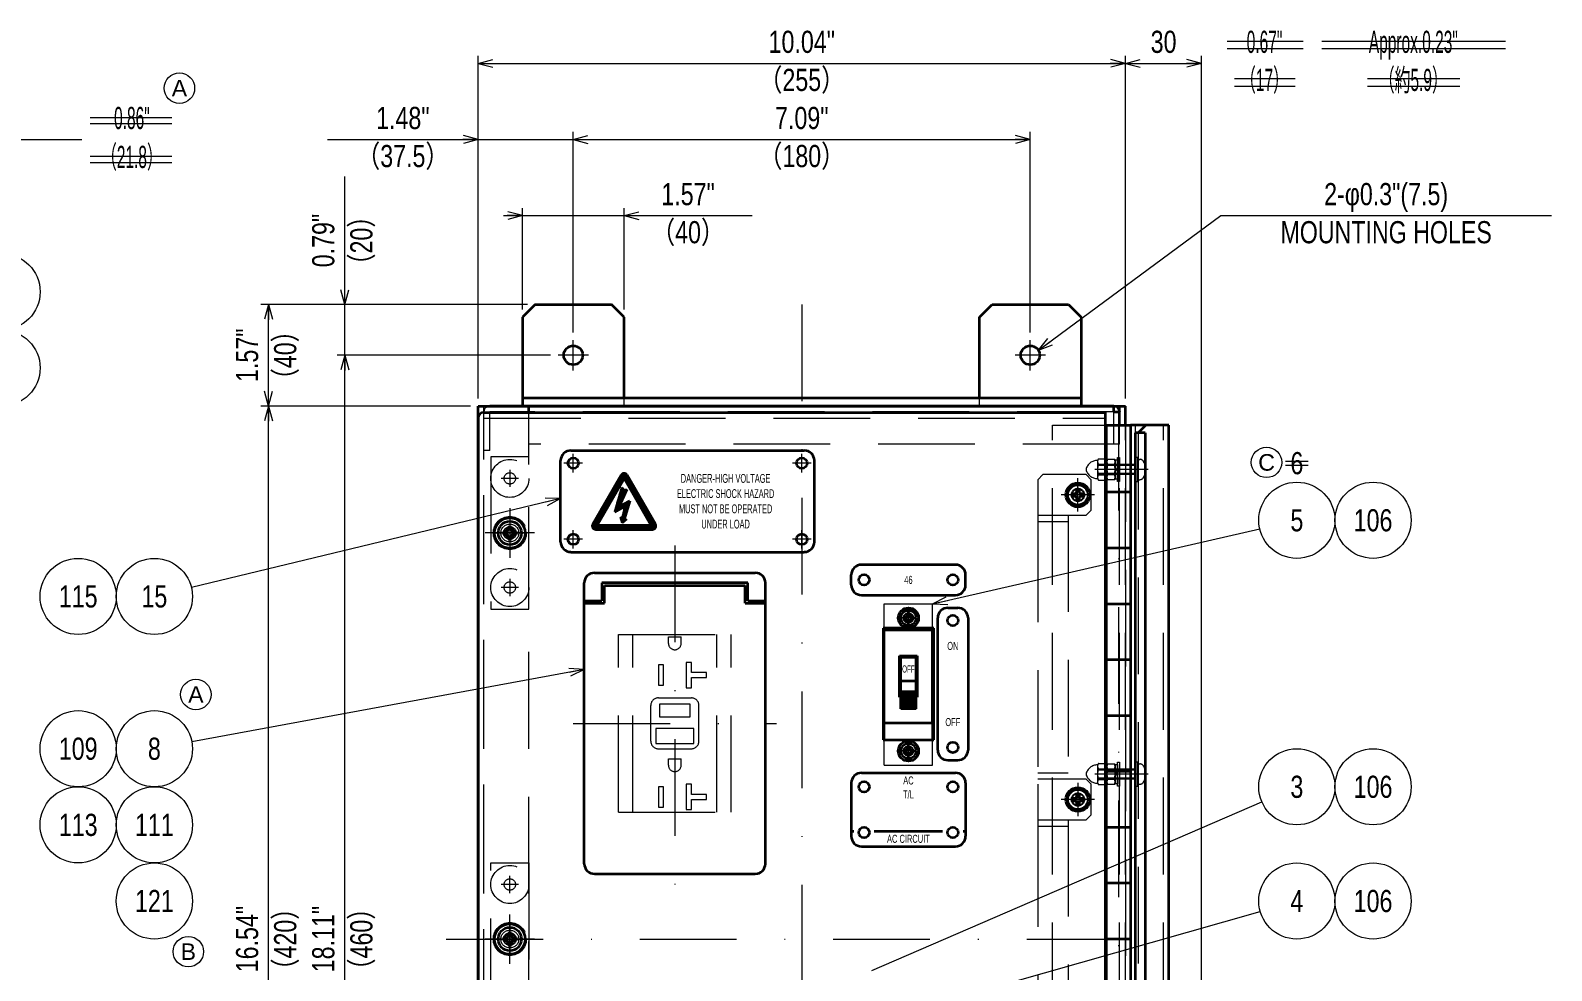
# Model space of a CAD drawing. Header units: millimetres. Extents: x 10 to 832, y 7 to 590.
# Drawn here: x 343.7 to 543.4, y 310.9 to 434.3 of the extents above; entities that cross this region are included whole.
import ezdxf
from ezdxf.enums import TextEntityAlignment as Align

# ---------------------------------------------------------------- set-up
doc = ezdxf.new("R2010")
doc.units = ezdxf.units.MM
doc.linetypes.add('DASHDOT', pattern=[25.3, 12.7, -6.3, 0, -6.3])
doc.linetypes.add('DASHED', pattern=[19, 12.7, -6.3])
for name, color, linetype in [('GR1_01', 7, 'Continuous'), ('GR1_02', 7, 'Continuous'), ('GR1_03', 7, 'Continuous'), ('GR1_04', 7, 'Continuous'), ('GR1_07', 7, 'Continuous'), ('GR1_08', 7, 'Continuous'), ('GR1_10', 7, 'Continuous'), ('GR1_11', 7, 'Continuous'), ('GR1_12', 7, 'Continuous'), ('GR1_15', 7, 'Continuous'), ('GR1_16', 7, 'Continuous'), ('GR1_teisei', 7, 'Continuous')]:
    doc.layers.add(name, color=color, linetype=linetype)
doc.styles.add('HG丸ｺﾞｼｯｸM-PRO', font='')
doc.styles.get('HG丸ｺﾞｼｯｸM-PRO').set_extended_font_data('HG丸ｺﾞｼｯｸM-PRO')
pattern_1 = [(45, (0, 0), (-0.047140452, 0.047140452), [])]

# ---------------------------------------------------------------- blocks, each defined once
blk = doc.blocks.new('BLKF052')
at = {"layer": 'GR1_01', "color": 3, "linetype": 'Continuous', "lineweight": 35}
for p, q in [((403.27, 384.17), (484.83, 384.17)), ((484.83, 384.17), (484.83, 245.83)), ((402.5, 383.4), (402.5, 246.6))]:
    blk.add_line(p, q, dxfattribs=at)
at = {"layer": 'GR1_01', "color": 4, "linetype": 'DASHED', "lineweight": 13}
for p, q in [((403.27, 246.6), (403.27, 383.4)), ((403.27, 383.4), (484.83, 383.4))]:
    blk.add_line(p, q, dxfattribs=at)
at = {"layer": 'GR1_01', "color": 3, "linetype": 'Continuous', "lineweight": 35}
blk.add_arc((403.27, 383.4), 0.767, 90, 180, dxfattribs=at)
blk = doc.blocks.new('BLKF054')
at = {"layer": 'GR1_04', "color": 3, "linetype": 'Continuous', "lineweight": 35}
for p, q in [((455.82, 341.17), (455.82, 355.83)), ((455.82, 355.59), (462.17, 355.59)), ((462.17, 343.41), (462.17, 355.83)), ((457.83, 346.78), (457.83, 352.21)), ((457.83, 352.21), (460.17, 352.21)), ((460, 351.98), (458, 351.98)), ((458, 345.22), (458, 351.98)), ((460, 345.22), (460, 351.98)), ((460.17, 352.21), (460.17, 346.78)), ((458, 348.93), (460, 348.93)), ((457.83, 346.78), (458, 346.78)), ((460, 347.46), (458, 347.46)), ((460, 347.11), (458, 347.11)), ((460, 346.77), (458, 346.77)), ((460, 346.45), (458, 346.45)), ((460, 346.15), (458, 346.15)), ((460, 345.88), (458, 345.88)), ((460, 345.65), (458, 345.65)), ((460.17, 346.78), (460, 346.78)), ((460, 345.47), (458, 345.47)), ((460, 345.33), (458, 345.33)), ((460, 345.25), (458, 345.25)), ((455.82, 343.41), (462.17, 343.41)), ((462.17, 343.41), (462.17, 341.17))]:
    blk.add_line(p, q, dxfattribs=at)
at = {"layer": 'GR1_04', "color": 3, "linetype": 'Continuous', "lineweight": 35, "style": 'HG丸ｺﾞｼｯｸM-PRO', "width": 0.52295}
blk.add_text('OFF', height=0.945, dxfattribs=at).set_placement((459, 350.47), align=Align.MIDDLE_CENTER)
blk = doc.blocks.new('BLKF053')
at = {"layer": 'GR1_04', "color": 4, "linetype": 'DASHED', "lineweight": 13}
for p, q in [((455.82, 355.83), (455.82, 359.02)), ((455.82, 359.02), (462.17, 359.02)), ((462.17, 355.83), (462.17, 359.02)), ((455.82, 337.86), (455.82, 341.17)), ((462.17, 337.86), (462.17, 341.17)), ((455.82, 337.86), (462.17, 337.86))]:
    blk.add_line(p, q, dxfattribs=at)
for centre in [(459, 357.17), (459, 339.71)]:
    blk.add_circle(centre, 0.585, dxfattribs=at)
at = {"layer": 'GR1_04', "color": 3, "linetype": 'Continuous', "lineweight": 35}
blk.add_blockref('BLKF054', (0, 0), dxfattribs=at)
blk = doc.blocks.new('BLKF055')
at = {"layer": 'GR1_04', "color": 3, "linetype": 'Continuous', "lineweight": 35}
for p, q in [((458.84, 357.82), (459.16, 357.82)), ((458.84, 357.82), (458.84, 357.49)), ((459.16, 357.82), (459.16, 357.49)), ((458.35, 357.33), (458.35, 357)), ((458.35, 357.33), (458.68, 357.33)), ((458.35, 357), (458.68, 357)), ((458.84, 356.84), (458.84, 356.52)), ((458.84, 356.52), (459.16, 356.52)), ((459.16, 356.84), (459.16, 356.52)), ((459.33, 357.33), (459.65, 357.33)), ((459.33, 357), (459.65, 357)), ((459.65, 357.33), (459.65, 357))]:
    blk.add_line(p, q, dxfattribs=at)
for radius in [1.33, 1]:
    blk.add_circle((459, 357.17), radius, dxfattribs=at)
for centre, start, end in [((458.68, 357.49), 270, 0), ((459.33, 357.49), 180, 270), ((458.68, 356.84), 0, 90), ((459.33, 356.84), 90, 180)]:
    blk.add_arc(centre, 0.163, start, end, dxfattribs=at)
blk = doc.blocks.new('BLKF056')
at = {"layer": 'GR1_04', "color": 3, "linetype": 'Continuous', "lineweight": 35}
for p, q in [((458.35, 339.8625), (458.35, 339.5375)), ((458.35, 339.8625), (458.675, 339.8625)), ((458.35, 339.5375), (458.675, 339.5375)), ((458.8375, 340.35), (459.1625, 340.35)), ((458.8375, 340.35), (458.8375, 340.025)), ((459.1625, 340.35), (459.1625, 340.025)), ((459.325, 339.8625), (459.65, 339.8625)), ((459.325, 339.5375), (459.65, 339.5375)), ((459.65, 339.8625), (459.65, 339.5375)), ((458.8375, 339.375), (458.8375, 339.05)), ((458.8375, 339.05), (459.1625, 339.05)), ((459.1625, 339.375), (459.1625, 339.05))]:
    blk.add_line(p, q, dxfattribs=at)
for radius in [1.3333, 1]:
    blk.add_circle((459, 339.7), radius, dxfattribs=at)
for centre, start, end in [((458.675, 340.025), 270, 0), ((458.675, 339.375), 0, 90), ((459.325, 340.025), 180, 270), ((459.325, 339.375), 90, 180)]:
    blk.add_arc(centre, 0.1625, start, end, dxfattribs=at)
blk = doc.blocks.new('BLKF057')
at = {"layer": 'GR1_08', "color": 3, "linetype": 'Continuous', "lineweight": 35}
for p, q in [((464.17, 358.5), (465.5, 358.5)), ((462.83, 357.17), (462.83, 339.83)), ((466.83, 357.17), (466.83, 339.83)), ((464.17, 338.5), (465.5, 338.5))]:
    blk.add_line(p, q, dxfattribs=at)
for centre in [(464.83, 356.83), (464.83, 340.17)]:
    blk.add_circle(centre, 0.7, dxfattribs=at)
for centre, start, end in [((464.17, 357.17), 90, 180), ((465.5, 357.17), 360, 90), ((464.17, 339.83), 180, 270), ((465.5, 339.83), 270, 360)]:
    blk.add_arc(centre, 1.33, start, end, dxfattribs=at)
blk = doc.blocks.new('BLKF058')
at = {"layer": 'GR1_08', "color": 3, "linetype": 'Continuous', "lineweight": 35}
for p, q in [((452.83, 364.17), (465.17, 364.17)), ((451.5, 361.5), (451.5, 362.83)), ((466.5, 361.5), (466.5, 362.83)), ((452.83, 360.17), (465.17, 360.17))]:
    blk.add_line(p, q, dxfattribs=at)
for centre in [(453.17, 362.17), (464.83, 362.17)]:
    blk.add_circle(centre, 0.7, dxfattribs=at)
for centre, start, end in [((452.83, 362.83), 90, 180), ((465.17, 362.83), 360, 90), ((452.83, 361.5), 180, 270), ((465.17, 361.5), 270, 360)]:
    blk.add_arc(centre, 1.33, start, end, dxfattribs=at)
blk = doc.blocks.new('BLKF059')
at = {"layer": 'GR1_01', "color": 4, "linetype": 'DASHDOT', "lineweight": 13}
for p, q in [((459, 356.17), (459, 358.17)), ((460, 357.17), (458, 357.17)), ((460, 339.7), (458, 339.7)), ((459, 338.7), (459, 340.7))]:
    blk.add_line(p, q, dxfattribs=at)
at = {"layer": 'GR1_01', "color": 3, "linetype": 'Continuous', "lineweight": 35}
for p, q in [((462.33, 355.83), (455.67, 355.83)), ((455.67, 355.83), (455.67, 341.17)), ((462.33, 341.17), (462.33, 355.83)), ((455.67, 341.17), (462.33, 341.17))]:
    blk.add_line(p, q, dxfattribs=at)
at = {"layer": 'GR1_01', "color": 4, "linetype": 'DASHED', "lineweight": 13}
for centre in [(459, 357.17), (459, 339.7)]:
    blk.add_circle(centre, 0.667, dxfattribs=at)
blk = doc.blocks.new('BLKF061')
at = {"layer": 'GR1_08', "color": 3, "linetype": 'Continuous', "lineweight": 35}
for p, q in [((452.83, 336.83), (465.17, 336.83)), ((451.5, 335.5), (451.5, 328.5)), ((466.5, 335.5), (466.5, 328.5)), ((451.5, 329.17), (451.83, 329.17)), ((454.51, 329.17), (463.49, 329.17)), ((466.17, 329.17), (466.5, 329.17)), ((452.83, 327.17), (465.17, 327.17))]:
    blk.add_line(p, q, dxfattribs=at)
for centre in [(453.17, 335), (464.83, 335), (453.17, 329), (464.83, 329)]:
    blk.add_circle(centre, 0.7, dxfattribs=at)
for centre, start, end in [((452.83, 335.5), 90, 180), ((465.17, 335.5), 0, 90), ((452.83, 328.5), 180, 270), ((465.17, 328.5), 270, 0)]:
    blk.add_arc(centre, 1.33, start, end, dxfattribs=at)
blk = doc.blocks.new('BLKF060')
at = {"layer": 'GR1_08', "color": 3, "linetype": 'Continuous', "lineweight": 35}
blk.add_blockref('BLKF061', (0, 0), dxfattribs=at)
blk = doc.blocks.new('BLKF062')
at = {"layer": 'GR1_02', "color": 4, "linetype": 'DASHED', "lineweight": 13}
for p, q in [((403.27, 379.17), (403.27, 384.23)), ((485.97, 384.23), (404.03, 384.23)), ((404.03, 379.17), (404.03, 384.23)), ((409.17, 380), (409.17, 384.17)), ((485.97, 380), (485.97, 384.23)), ((486.73, 380), (486.73, 384.23)), ((486.73, 380), (486.73, 384.23)), ((486.73, 380), (409.17, 380)), ((486.73, 380), (485.97, 380)), ((404.03, 379.17), (403.27, 379.17))]:
    blk.add_line(p, q, dxfattribs=at)
at = {"layer": 'GR1_02', "color": 3, "linetype": 'Continuous', "lineweight": 35}
for p, q in [((485.97, 385), (404.03, 385)), ((409.17, 384.17), (409.17, 385)), ((485.97, 384.23), (485.97, 385)), ((485.97, 384.23), (486.73, 384.23))]:
    blk.add_line(p, q, dxfattribs=at)
at = {"layer": 'GR1_02', "color": 4, "linetype": 'DASHED', "lineweight": 13}
blk.add_arc((404.03, 384.23), 0.767, 90, 180, dxfattribs=at)
at = {"layer": 'GR1_02', "color": 3, "linetype": 'Continuous', "lineweight": 35}
blk.add_arc((485.97, 384.23), 0.767, 0, 90, dxfattribs=at)
blk = doc.blocks.new('BLKF063')
at = {"layer": 'GR1_02', "color": 3, "linetype": 'Continuous', "lineweight": 35}
for p, q in [((402.5, 245), (402.5, 385)), ((402.5, 385), (487.5, 385)), ((486.73, 382.5), (486.73, 385)), ((487.5, 382.5), (487.5, 385))]:
    blk.add_line(p, q, dxfattribs=at)
at = {"layer": 'GR1_02', "color": 4, "linetype": 'DASHED', "lineweight": 13}
for p, q in [((403.27, 245), (403.27, 385)), ((409.17, 245), (409.17, 385)), ((486.73, 247.5), (486.73, 382.5)), ((487.5, 247.5), (487.5, 382.5))]:
    blk.add_line(p, q, dxfattribs=at)
blk = doc.blocks.new('BLKF067')
at = {"layer": 'GR1_03', "color": 4, "linetype": 'DASHED', "lineweight": 13}
for p, q in [((409.17, 378.33), (404.17, 378.33)), ((404.17, 378.33), (404.17, 358.33)), ((409.17, 358.33), (409.17, 378.33)), ((404.17, 358.33), (409.17, 358.33))]:
    blk.add_line(p, q, dxfattribs=at)
blk = doc.blocks.new('BLKF068')
at = {"layer": 'GR1_03', "color": 4, "linetype": 'DASHED', "lineweight": 13}
for radius in [2.17, 2, 2, 1.97, 1.17, 0.833, 0.667]:
    blk.add_circle((406.67, 368.33), radius, dxfattribs=at)
blk = doc.blocks.new('BLKF069')
at = {"layer": 'GR1_03', "color": 4, "linetype": 'DASHED', "lineweight": 13}
for p, q in [((404.17, 305), (404.17, 325)), ((404.17, 325), (409.17, 325)), ((409.17, 325), (409.17, 305)), ((409.17, 305), (404.17, 305))]:
    blk.add_line(p, q, dxfattribs=at)
blk = doc.blocks.new('BLKF070')
at = {"layer": 'GR1_03', "color": 4, "linetype": 'DASHED', "lineweight": 13}
for radius in [2.17, 2, 2, 1.97, 1.17, 0.833, 0.667]:
    blk.add_circle((406.67, 315), radius, dxfattribs=at)
blk = doc.blocks.new('BLKF073')
at = {"layer": 'GR1_10', "color": 3, "linetype": 'Continuous', "lineweight": 35}
for p, q in [((481.07, 334.07), (481.43, 334.07)), ((481.07, 334.07), (481.07, 333.7)), ((481.43, 334.07), (481.43, 333.7)), ((480.52, 333.52), (480.52, 333.15)), ((480.52, 333.52), (480.88, 333.52)), ((480.52, 333.15), (480.88, 333.15)), ((481.07, 332.97), (481.07, 332.6)), ((481.07, 332.6), (481.43, 332.6)), ((481.43, 332.97), (481.43, 332.6)), ((481.62, 333.52), (481.98, 333.52)), ((481.62, 333.15), (481.98, 333.15)), ((481.98, 333.52), (481.98, 333.15))]:
    blk.add_line(p, q, dxfattribs=at)
for radius in [1.58, 1.33]:
    blk.add_circle((481.25, 333.33), radius, dxfattribs=at)
for centre, start, end in [((480.88, 333.7), 270, 0), ((481.62, 333.7), 180, 270), ((480.88, 332.97), 0, 90), ((481.62, 332.97), 90, 180)]:
    blk.add_arc(centre, 0.183, start, end, dxfattribs=at)
blk = doc.blocks.new('BLKF074')
at = {"layer": 'GR1_10', "color": 3, "linetype": 'Continuous', "lineweight": 35}
for p, q in [((480.52, 373.52), (480.52, 373.15)), ((480.52, 373.52), (480.88, 373.52)), ((481.07, 374.07), (481.43, 374.07)), ((481.07, 374.07), (481.07, 373.7)), ((481.43, 374.07), (481.43, 373.7)), ((481.62, 373.52), (481.98, 373.52)), ((481.98, 373.52), (481.98, 373.15)), ((480.52, 373.15), (480.88, 373.15)), ((481.07, 372.97), (481.07, 372.6)), ((481.07, 372.6), (481.43, 372.6)), ((481.43, 372.97), (481.43, 372.6)), ((481.62, 373.15), (481.98, 373.15))]:
    blk.add_line(p, q, dxfattribs=at)
for radius in [1.58, 1.33]:
    blk.add_circle((481.25, 373.33), radius, dxfattribs=at)
for centre, start, end in [((480.88, 373.7), 270, 0), ((481.62, 373.7), 180, 270), ((480.88, 372.97), 0, 90), ((481.62, 372.97), 90, 180)]:
    blk.add_arc(centre, 0.183, start, end, dxfattribs=at)
blk = doc.blocks.new('BLKF080')
at = {"layer": 'GR1_07', "color": 4, "linetype": 'DASHDOT', "lineweight": 13}
for p, q in [((486.58, 383.99), (486.58, 245.66)), ((481.25, 371.13), (481.25, 375.53)), ((490.24, 376.67), (484.24, 376.67)), ((483.45, 373.33), (479.05, 373.33)), ((481.25, 335.53), (481.25, 331.13)), ((490.24, 336.67), (484.24, 336.67)), ((483.45, 333.33), (479.05, 333.33))]:
    blk.add_line(p, q, dxfattribs=at)
at = {"layer": 'GR1_07', "color": 4, "linetype": 'DASHED', "lineweight": 13}
for p, q in [((477.92, 382.5), (484.83, 382.5)), ((477.92, 247.5), (477.92, 382.5)), ((487.5, 382.5), (487.5, 247.5))]:
    blk.add_line(p, q, dxfattribs=at)
at = {"layer": 'GR1_07', "color": 3, "linetype": 'Continuous', "lineweight": 35}
for p, q in [((484.83, 382.5), (488.17, 382.5)), ((485, 247.5), (485, 382.5)), ((488.17, 382.5), (488.17, 247.5)), ((486.5, 373.67), (485, 373.67)), ((488.17, 373.67), (486.5, 373.67)), ((486.5, 366.33), (485, 366.33)), ((488.17, 366.33), (486.5, 366.33)), ((486.5, 359), (485, 359)), ((488.17, 359), (486.5, 359)), ((486.5, 351.67), (485, 351.67)), ((488.17, 351.67), (486.5, 351.67)), ((486.5, 344.33), (485, 344.33)), ((488.17, 344.33), (486.5, 344.33)), ((486.5, 337), (485, 337)), ((488.17, 337), (486.5, 337)), ((486.5, 329.67), (485, 329.67)), ((488.17, 329.67), (486.5, 329.67)), ((486.5, 322.33), (485, 322.33)), ((488.17, 322.33), (486.5, 322.33)), ((486.5, 315), (485, 315)), ((488.17, 315), (486.5, 315))]:
    blk.add_line(p, q, dxfattribs=at)
at = {"layer": 'GR1_07', "color": 4, "linetype": 'DASHED', "lineweight": 13}
for centre in [(481.25, 373.33), (481.25, 333.33)]:
    blk.add_circle(centre, 0.867, dxfattribs=at)
blk = doc.blocks.new('BLKF216')
at = {"layer": 'GR1_02', "color": 3, "linetype": 'Continuous', "lineweight": 35}
for p, q in [((410, 398.33), (408.33, 396.67)), ((410, 398.33), (420, 398.33)), ((421.67, 396.67), (420, 398.33)), ((468.33, 396.67), (470, 398.33)), ((470, 398.33), (480, 398.33)), ((480, 398.33), (481.67, 396.67)), ((408.33, 396.67), (408.33, 385)), ((421.67, 386.07), (421.67, 396.67)), ((468.33, 386.07), (468.33, 396.67)), ((481.67, 396.67), (481.67, 385)), ((408.33, 386.07), (481.67, 386.07)), ((408.33, 385), (481.67, 385))]:
    blk.add_line(p, q, dxfattribs=at)
at = {"layer": 'GR1_02', "color": 4, "linetype": 'DASHDOT', "lineweight": 13}
for p, q in [((415, 389.67), (415, 393.67)), ((475, 389.67), (475, 393.67)), ((417, 391.67), (413, 391.67)), ((477, 391.67), (473, 391.67))]:
    blk.add_line(p, q, dxfattribs=at)
at = {"layer": 'GR1_02', "color": 4, "linetype": 'DASHED', "lineweight": 13}
for p, q in [((421.67, 385), (421.67, 386.07)), ((468.33, 385), (468.33, 386.07))]:
    blk.add_line(p, q, dxfattribs=at)
at = {"layer": 'GR1_02', "color": 3, "linetype": 'Continuous', "lineweight": 35}
for centre in [(415, 391.67), (475, 391.67)]:
    blk.add_circle(centre, 1.25, dxfattribs=at)
blk = doc.blocks.new('BLKF238')
at = {"layer": 'GR1_10', "color": 4, "linetype": 'DASHED', "lineweight": 13}
for p, q in [((483.94, 378.06), (483.83, 377.87)), ((483.83, 377.87), (483.83, 377.71)), ((483.83, 377.71), (483.83, 376.67)), ((483.94, 378.06), (484.96, 378.06)), ((485.07, 377.87), (484.96, 378.06)), ((485.07, 377.87), (485.07, 377.71)), ((485.07, 377.71), (485.07, 376.67)), ((483.83, 376.67), (483.83, 375.62)), ((483.83, 375.62), (483.83, 375.46)), ((483.83, 375.46), (483.94, 375.28)), ((483.94, 377.36), (484.96, 377.36)), ((483.94, 375.97), (484.96, 375.97)), ((484.96, 375.28), (485.07, 375.46)), ((485.07, 376.67), (485.07, 375.62)), ((485.07, 375.62), (485.07, 375.46)), ((483.94, 375.28), (484.96, 375.28))]:
    blk.add_line(p, q, dxfattribs=at)
for centre, start, end in [((483.83, 376.32), 90, 167.0013), ((483.83, 377.02), 192.9987, 270)]:
    blk.add_arc(centre, 1.55, start, end, dxfattribs=at)
for points in [[(483.94, 378.06), (483.87, 377.94), (483.83, 377.83), (483.83, 377.71)], [(484.96, 377.36), (485.02, 377.47), (485.07, 377.59), (485.07, 377.71)], [(483.94, 375.97), (483.87, 375.86), (483.83, 375.74), (483.83, 375.62)], [(484.96, 375.28), (485.02, 375.39), (485.07, 375.51), (485.07, 375.62)]]:
    blk.add_open_spline(points, degree=3, dxfattribs=at)
for points in [[(483.83, 377.71), (483.83, 377.65), (483.84, 377.59), (483.88, 377.47), (483.9, 377.42), (483.94, 377.36)], [(485.07, 377.71), (485.07, 377.77), (485.06, 377.83), (485.02, 377.94), (484.99, 378), (484.96, 378.06)], [(483.94, 377.36), (483.9, 377.25), (483.88, 377.13), (483.84, 376.9), (483.83, 376.78), (483.83, 376.67)], [(483.83, 376.67), (483.83, 376.55), (483.84, 376.43), (483.88, 376.2), (483.9, 376.08), (483.94, 375.97)], [(483.83, 375.62), (483.83, 375.57), (483.84, 375.51), (483.88, 375.39), (483.9, 375.33), (483.94, 375.28)], [(484.96, 377.36), (484.99, 377.25), (485.02, 377.13), (485.06, 376.9), (485.07, 376.78), (485.07, 376.67)], [(485.07, 376.67), (485.07, 376.55), (485.06, 376.43), (485.02, 376.2), (484.99, 376.08), (484.96, 375.97)], [(485.07, 375.62), (485.07, 375.68), (485.06, 375.74), (485.02, 375.86), (484.99, 375.92), (484.96, 375.97)]]:
    blk.add_open_spline(points, degree=3, knots=[0, 0, 0, 0, 0.5, 0.5, 1, 1, 1, 1], dxfattribs=at)
blk = doc.blocks.new('BLKF239')
at = {"layer": 'GR1_10', "color": 4, "linetype": 'DASHED', "lineweight": 13}
for p, q in [((483.94, 338.06), (483.83, 337.87)), ((483.83, 337.87), (483.83, 337.71)), ((483.83, 337.71), (483.83, 336.67)), ((483.94, 338.06), (484.96, 338.06)), ((485.07, 337.87), (484.96, 338.06)), ((485.07, 337.87), (485.07, 337.71)), ((485.07, 337.71), (485.07, 336.67)), ((483.83, 336.67), (483.83, 335.62)), ((483.83, 335.62), (483.83, 335.46)), ((483.94, 337.36), (484.96, 337.36)), ((483.94, 335.97), (484.96, 335.97)), ((485.07, 336.67), (485.07, 335.62)), ((485.07, 335.62), (485.07, 335.46)), ((483.83, 335.46), (483.94, 335.28)), ((483.94, 335.28), (484.96, 335.28)), ((484.96, 335.28), (485.07, 335.46))]:
    blk.add_line(p, q, dxfattribs=at)
for centre, start, end in [((483.83, 336.32), 90, 167.0013), ((483.83, 337.02), 192.9987, 270)]:
    blk.add_arc(centre, 1.55, start, end, dxfattribs=at)
for points in [[(483.94, 338.06), (483.87, 337.94), (483.83, 337.83), (483.83, 337.71)], [(484.96, 337.36), (485.02, 337.47), (485.07, 337.59), (485.07, 337.71)], [(483.94, 335.97), (483.87, 335.86), (483.83, 335.74), (483.83, 335.62)], [(484.96, 335.28), (485.02, 335.39), (485.07, 335.51), (485.07, 335.62)]]:
    blk.add_open_spline(points, degree=3, dxfattribs=at)
for points in [[(483.83, 337.71), (483.83, 337.65), (483.84, 337.59), (483.88, 337.47), (483.9, 337.42), (483.94, 337.36)], [(485.07, 337.71), (485.07, 337.77), (485.06, 337.83), (485.02, 337.94), (484.99, 338), (484.96, 338.06)], [(483.94, 337.36), (483.9, 337.25), (483.88, 337.13), (483.84, 336.9), (483.83, 336.78), (483.83, 336.67)], [(483.83, 336.67), (483.83, 336.55), (483.84, 336.43), (483.88, 336.2), (483.9, 336.08), (483.94, 335.97)], [(483.83, 335.62), (483.83, 335.57), (483.84, 335.51), (483.88, 335.39), (483.9, 335.33), (483.94, 335.28)], [(484.96, 337.36), (484.99, 337.25), (485.02, 337.13), (485.06, 336.9), (485.07, 336.78), (485.07, 336.67)], [(485.07, 336.67), (485.07, 336.55), (485.06, 336.43), (485.02, 336.2), (484.99, 336.08), (484.96, 335.97)], [(485.07, 335.62), (485.07, 335.68), (485.06, 335.74), (485.02, 335.86), (484.99, 335.92), (484.96, 335.97)]]:
    blk.add_open_spline(points, degree=3, knots=[0, 0, 0, 0, 0.5, 0.5, 1, 1, 1, 1], dxfattribs=at)
blk = doc.blocks.new('BLKF295')
at = {"layer": 'GR1_08', "linetype": 'Continuous', "lineweight": 35}
h = blk.add_hatch(dxfattribs=at)
h.set_pattern_fill('_USER', color=3, scale=0.066667, angle=45, style=0, pattern_type=0)
h.set_pattern_definition(pattern_1)
edge = h.paths.add_edge_path(flags=0)
edge.add_line((425.39, 368.8), (417.95, 368.8))
edge.add_arc((417.95, 369.25), 0.45, 150, 270, ccw=False)
edge.add_line((417.56, 369.48), (421.28, 375.92))
edge.add_arc((421.67, 375.69), 0.45, 30, 150, ccw=False)
edge.add_line((422.06, 375.92), (425.78, 369.48))
edge.add_arc((425.39, 369.25), 0.45, -90, 30, ccw=False)
h.paths.add_polyline_path([(425.19, 369.36), (418.14, 369.36), (421.67, 375.47)], flags=0)
h = blk.add_hatch(dxfattribs=at)
h.set_pattern_fill('_USER', color=3, scale=0.066667, angle=45, style=0, pattern_type=0)
h.set_pattern_definition(pattern_1)
h.paths.add_polyline_path([(422.03, 374.04), (421.62, 373.97), (421.38, 374.3), (420.45, 371.09), (421.81, 371.83), (421.42, 370.17), (421.2, 370.39), (421.41, 369.66), (421.98, 370.16), (421.67, 370.09), (422.44, 372.54), (421.04, 371.8)], flags=0)
at = {"layer": 'GR1_08', "color": 3, "linetype": 'Continuous', "lineweight": 35}
for p, q in [((417.56, 369.48), (421.28, 375.92)), ((421.67, 375.47), (418.14, 369.36)), ((425.19, 369.36), (421.67, 375.47)), ((422.06, 375.92), (425.78, 369.48)), ((421.38, 374.3), (420.45, 371.09)), ((422.03, 374.04), (421.04, 371.8)), ((421.38, 374.3), (421.62, 373.97)), ((421.62, 373.97), (422.03, 374.04)), ((420.45, 371.09), (421.81, 371.83)), ((421.04, 371.8), (422.44, 372.54)), ((421.81, 371.83), (421.42, 370.17)), ((422.44, 372.54), (421.67, 370.09)), ((421.2, 370.39), (421.41, 369.66)), ((421.42, 370.17), (421.2, 370.39)), ((421.98, 370.16), (421.41, 369.66)), ((421.67, 370.09), (421.98, 370.16)), ((417.95, 368.8), (425.39, 368.8)), ((418.14, 369.36), (425.19, 369.36))]:
    blk.add_line(p, q, dxfattribs=at)
for centre, start, end in [((421.67, 375.69), 30, 150), ((417.95, 369.25), 150, 270), ((425.39, 369.25), 270, 30)]:
    blk.add_arc(centre, 0.45, start, end, dxfattribs=at)
blk = doc.blocks.new('BLKF294')
at = {"layer": 'GR1_08', "color": 3, "linetype": 'Continuous', "lineweight": 35}
for p, q in [((413.33, 367.17), (413.33, 377.83)), ((414.67, 379.17), (445.33, 379.17)), ((446.67, 367.17), (446.67, 377.83)), ((414.67, 365.83), (445.33, 365.83))]:
    blk.add_line(p, q, dxfattribs=at)
at = {"layer": 'GR1_08', "color": 4, "linetype": 'DASHDOT', "lineweight": 13}
for p, q in [((416.22, 377.5), (413.78, 377.5)), ((415, 376.28), (415, 378.72)), ((446.22, 377.5), (443.78, 377.5)), ((445, 376.28), (445, 378.72)), ((416.22, 367.5), (413.78, 367.5)), ((415, 366.28), (415, 368.72)), ((446.22, 367.5), (443.78, 367.5)), ((445, 366.28), (445, 368.72))]:
    blk.add_line(p, q, dxfattribs=at)
at = {"layer": 'GR1_08', "color": 3, "linetype": 'Continuous', "lineweight": 35}
for centre in [(415, 377.5), (445, 377.5), (415, 367.5), (445, 367.5)]:
    blk.add_circle(centre, 0.7, dxfattribs=at)
for centre, start, end in [((414.67, 377.83), 90, 180), ((445.33, 377.83), 0, 90), ((414.67, 367.17), 180, 270), ((445.33, 367.17), 270, 0)]:
    blk.add_arc(centre, 1.33, start, end, dxfattribs=at)
blk.add_blockref('BLKF295', (0, 0), dxfattribs=at)
blk = doc.blocks.new('BLKF293')
at = {"layer": 'GR1_08', "color": 3, "linetype": 'Continuous', "lineweight": 35}
blk.add_blockref('BLKF294', (0, 0), dxfattribs=at)
at = {"layer": 'GR1_08', "color": 3, "linetype": 'Continuous', "lineweight": 35, "style": 'HG丸ｺﾞｼｯｸM-PRO'}
for s, height, width, p in [('DANGER-HIGH VOLTAGE', 1.1636, 0.522281, (435, 375.5)), ('ELECTRIC SHOCK HAZARD', 1.1636, 0.522089, (435, 373.5)), ('MUST NOT BE OPERATED', 1.1636, 0.521939, (435, 371.5)), ('UNDER LOAD', 1.164, 0.52205, (435, 369.5))]:
    blk.add_text(s, height=height, dxfattribs=dict(at, width=width)).set_placement(p, align=Align.MIDDLE_CENTER)
blk = doc.blocks.new('FXTIP_ARROW_S')
at = {"color": 0, "linetype": 'Continuous', "lineweight": -2}
for q in [(-1, 0), (-0.966, 0.259), (-0.966, -0.259)]:
    blk.add_line((0, 0), q, dxfattribs=at)
blk = doc.blocks.new('FXTIP_ARROW_E')
at = {"color": 0, "linetype": 'Continuous', "lineweight": -2}
for q in [(-1, 0), (-0.966, 0.259), (-0.966, -0.259)]:
    blk.add_line((0, 0), q, dxfattribs=at)
blk = doc.blocks.new('BLKF344')
at = {"layer": 'GR1_03', "color": 4, "linetype": 'DASHDOT', "lineweight": 13}
for p, q in [((406.67, 370.33), (406.67, 366.33)), ((404.67, 368.33), (408.67, 368.33))]:
    blk.add_line(p, q, dxfattribs=at)
at = {"layer": 'GR1_03', "color": 3, "linetype": 'Continuous', "lineweight": 35}
for p, q in [((405.85, 368.54), (405.85, 368.13)), ((405.85, 368.54), (406.26, 368.54)), ((405.85, 368.13), (406.26, 368.13)), ((406.46, 369.15), (406.87, 369.15)), ((406.46, 369.15), (406.46, 368.74)), ((406.46, 367.93), (406.46, 367.52)), ((406.46, 367.52), (406.87, 367.52)), ((406.87, 369.15), (406.87, 368.74)), ((406.87, 367.93), (406.87, 367.52)), ((407.08, 368.54), (407.48, 368.54)), ((407.08, 368.13), (407.48, 368.13)), ((407.48, 368.54), (407.48, 368.13))]:
    blk.add_line(p, q, dxfattribs=at)
for centre, start, end in [((406.26, 368.74), 270, 0), ((406.26, 367.93), 0, 90), ((407.08, 368.74), 180, 270), ((407.08, 367.93), 90, 180)]:
    blk.add_arc(centre, 0.204, start, end, dxfattribs=at)
blk = doc.blocks.new('BLKF345')
at = {"layer": 'GR1_03', "color": 3, "linetype": 'Continuous', "lineweight": 35}
for p, q in [((406.46, 315.82), (406.87, 315.82)), ((406.46, 315.82), (406.46, 315.41)), ((406.87, 315.82), (406.87, 315.41)), ((405.85, 315.2), (405.85, 314.8)), ((405.85, 315.2), (406.26, 315.2)), ((405.85, 314.8), (406.26, 314.8)), ((406.46, 314.59), (406.46, 314.18)), ((406.46, 314.18), (406.87, 314.18)), ((406.87, 314.59), (406.87, 314.18)), ((407.08, 315.2), (407.48, 315.2)), ((407.08, 314.8), (407.48, 314.8)), ((407.48, 315.2), (407.48, 314.8))]:
    blk.add_line(p, q, dxfattribs=at)
at = {"layer": 'GR1_03', "color": 4, "linetype": 'DASHDOT', "lineweight": 13}
for p, q in [((406.67, 317), (406.67, 313)), ((404.67, 315), (408.67, 315))]:
    blk.add_line(p, q, dxfattribs=at)
at = {"layer": 'GR1_03', "color": 3, "linetype": 'Continuous', "lineweight": 35}
for centre, start, end in [((406.26, 315.41), 270, 0), ((406.26, 314.59), 0, 90), ((407.08, 315.41), 180, 270), ((407.08, 314.59), 90, 180)]:
    blk.add_arc(centre, 0.204, start, end, dxfattribs=at)
blk = doc.blocks.new('BLKF349')
at = {"layer": 'GR1_10', "color": 4, "linetype": 'DASHED', "lineweight": 13}
for p, q in [((485.07, 337.83), (485.17, 338.01)), ((485.07, 335.5), (485.07, 337.83)), ((485.17, 338.01), (486.03, 338.01)), ((486.03, 338.01), (486.13, 337.83)), ((486.13, 335.4), (486.13, 337.93)), ((486.13, 337.93), (486.47, 337.93)), ((486.13, 337.83), (486.13, 335.5)), ((486.47, 335.08), (486.47, 338.25)), ((486.47, 338.25), (486.73, 338.25)), ((486.47, 337.93), (486.47, 335.4)), ((486.73, 338.25), (486.73, 335.08)), ((485.17, 337.34), (486.03, 337.34)), ((485.17, 335.99), (486.03, 335.99)), ((486.13, 336.67), (486.47, 336.86)), ((486.13, 336.47), (486.47, 336.67)), ((485.17, 335.32), (485.07, 335.5)), ((486.03, 335.32), (485.17, 335.32)), ((486.13, 335.5), (486.03, 335.32)), ((486.47, 335.4), (486.13, 335.4)), ((486.73, 335.08), (486.47, 335.08))]:
    blk.add_line(p, q, dxfattribs=at)
for centre, radius, start, end in [((485.66, 337.68), 0.596, 145.6158, 214.3842), ((485.54, 337.68), 0.596, 325.6158, 34.3842), ((487.3, 336.67), 2.23, 162.412, 197.588), ((485.66, 335.66), 0.596, 145.6158, 214.3842), ((483.9, 336.67), 2.23, 342.412, 17.588), ((485.54, 335.66), 0.596, 325.6158, 34.3842)]:
    blk.add_arc(centre, radius, start, end, dxfattribs=at)
blk = doc.blocks.new('BLKF350')
at = {"layer": 'GR1_10', "color": 4, "linetype": 'DASHED', "lineweight": 13}
for p, q in [((485.07, 377.83), (485.17, 378.01)), ((485.07, 375.5), (485.07, 377.83)), ((485.17, 378.01), (486.03, 378.01)), ((486.03, 378.01), (486.13, 377.83)), ((486.13, 375.4), (486.13, 377.93)), ((486.13, 377.93), (486.47, 377.93)), ((486.13, 377.83), (486.13, 375.5)), ((486.47, 375.08), (486.47, 378.25)), ((486.47, 378.25), (486.73, 378.25)), ((486.47, 377.93), (486.47, 375.4)), ((486.73, 378.25), (486.73, 375.08)), ((485.17, 375.32), (485.07, 375.5)), ((485.17, 377.34), (486.03, 377.34)), ((485.17, 375.99), (486.03, 375.99)), ((486.13, 375.5), (486.03, 375.32)), ((486.13, 376.67), (486.47, 376.86)), ((486.13, 376.47), (486.47, 376.67)), ((486.03, 375.32), (485.17, 375.32)), ((486.47, 375.4), (486.13, 375.4)), ((486.73, 375.08), (486.47, 375.08))]:
    blk.add_line(p, q, dxfattribs=at)
for centre, radius, start, end in [((485.66, 377.68), 0.596, 145.6158, 214.3842), ((485.54, 377.68), 0.596, 325.6158, 34.3842), ((487.3, 376.67), 2.23, 162.412, 197.588), ((485.66, 375.66), 0.596, 145.6158, 214.3842), ((483.9, 376.67), 2.23, 342.412, 17.588), ((485.54, 375.66), 0.596, 325.6158, 34.3842)]:
    blk.add_arc(centre, radius, start, end, dxfattribs=at)
blk = doc.blocks.new('BLKF373')
at = {"layer": 'GR1_12', "color": 4, "linetype": 'DASHDOT', "lineweight": 13}
for p, q in [((428.33, 366.67), (428.33, 320)), ((415, 343.33), (441.67, 343.33))]:
    blk.add_line(p, q, dxfattribs=at)
at = {"layer": 'GR1_12', "color": 3, "linetype": 'Continuous', "lineweight": 35}
for p, q in [((416.43, 324.9), (416.43, 361.77)), ((417.77, 363.1), (438.9, 363.1)), ((437.9, 361.77), (418.77, 361.77)), ((418.77, 361.77), (418.77, 359.43)), ((437.9, 359.43), (437.9, 361.77)), ((440.23, 324.9), (440.23, 361.77)), ((419.1, 361.43), (437.57, 361.43)), ((419.1, 359.1), (419.1, 361.43)), ((437.57, 359.1), (437.57, 361.43)), ((416.43, 359.43), (418.77, 359.43)), ((416.43, 359.1), (419.1, 359.1)), ((437.57, 359.1), (440.23, 359.1)), ((437.9, 359.43), (440.23, 359.43)), ((417.77, 323.57), (438.9, 323.57))]:
    blk.add_line(p, q, dxfattribs=at)
for centre, start, end in [((417.77, 361.77), 90, 180), ((438.9, 361.77), 0, 90), ((417.77, 324.9), 180, 270), ((438.9, 324.9), 270, 0)]:
    blk.add_arc(centre, 1.33, start, end, dxfattribs=at)
blk = doc.blocks.new('BLKF374')
at = {"layer": 'GR1_12', "color": 4, "linetype": 'DASHED', "lineweight": 13}
for p, q in [((420.93, 331.67), (420.93, 355)), ((420.93, 355), (435.74, 355)), ((422.83, 331.67), (422.83, 355)), ((427.5, 354.67), (429.17, 354.67)), ((427.5, 353.83), (427.5, 354.67)), ((429.17, 353.83), (429.17, 354.67)), ((433.83, 331.67), (433.83, 355)), ((435.74, 331.67), (435.74, 355)), ((426.83, 351), (426.17, 351)), ((426.17, 351), (426.17, 348.33)), ((426.83, 348.33), (426.83, 351)), ((430.5, 351.33), (429.83, 351.33)), ((429.83, 351.33), (429.83, 348)), ((430.5, 350), (430.5, 351.33)), ((432.5, 350), (430.5, 350)), ((432.5, 349.33), (432.5, 350)), ((426.17, 348.33), (426.83, 348.33)), ((429.83, 348), (430.5, 348)), ((430.5, 348), (430.5, 349.33)), ((430.5, 349.33), (432.5, 349.33)), ((425.17, 341), (425.17, 345.67)), ((426.17, 346.67), (430.5, 346.67)), ((430.33, 345.83), (426.33, 345.83)), ((426.33, 345.83), (426.33, 344.17)), ((430.33, 344.17), (430.33, 345.83)), ((431.5, 341), (431.5, 345.67)), ((426.33, 344.17), (430.33, 344.17)), ((430.83, 342.67), (425.83, 342.67)), ((425.83, 342.67), (425.83, 340.67)), ((430.83, 340.67), (430.83, 342.67)), ((425.83, 340.67), (430.83, 340.67)), ((426.17, 340), (430.5, 340)), ((427.5, 338.67), (429.17, 338.67)), ((427.5, 337.83), (427.5, 338.67)), ((429.17, 337.83), (429.17, 338.67)), ((426.83, 335), (426.17, 335)), ((426.17, 335), (426.17, 332.33)), ((426.83, 332.33), (426.83, 335)), ((430.5, 335.33), (429.83, 335.33)), ((429.83, 335.33), (429.83, 332)), ((430.5, 334), (430.5, 335.33)), ((432.5, 334), (430.5, 334)), ((432.5, 333.33), (432.5, 334)), ((420.93, 331.67), (435.74, 331.67)), ((426.17, 332.33), (426.83, 332.33)), ((429.83, 332), (430.5, 332)), ((430.5, 332), (430.5, 333.33)), ((430.5, 333.33), (432.5, 333.33))]:
    blk.add_line(p, q, dxfattribs=at)
for centre, radius, start, end in [((428.33, 353.83), 0.833, 180, 0), ((426.17, 345.67), 1, 90, 180), ((430.5, 345.67), 1, 0, 90), ((426.17, 341), 1, 180, 270), ((430.5, 341), 1, 270, 0), ((428.33, 337.83), 0.833, 180, 0)]:
    blk.add_arc(centre, radius, start, end, dxfattribs=at)
blk = doc.blocks.new('BLKF380')
at = {"layer": 'GR1_teisei', "color": 4, "linetype": 'Continuous', "lineweight": 13}
blk.add_circle((365.45, 347.12), 2, dxfattribs=at)
at = {"layer": 'GR1_teisei', "color": 4, "linetype": 'Continuous', "lineweight": 13, "style": 'HG丸ｺﾞｼｯｸM-PRO', "width": 1.042301}
blk.add_text('A', height=2.18, dxfattribs=at).set_placement((365.45, 347.12), align=Align.MIDDLE_CENTER)
blk = doc.blocks.new('BLKF384')
at = {"layer": 'GR1_teisei', "color": 4, "linetype": 'Continuous', "lineweight": 13}
blk.add_circle((363.29, 426.74), 2, dxfattribs=at)
at = {"layer": 'GR1_teisei', "color": 4, "linetype": 'Continuous', "lineweight": 13, "style": 'HG丸ｺﾞｼｯｸM-PRO', "width": 1.042301}
blk.add_text('A', height=2.18, dxfattribs=at).set_placement((363.29, 426.74), align=Align.MIDDLE_CENTER)
blk = doc.blocks.new('BLKF396')
at = {"layer": 'GR1_10', "color": 3, "linetype": 'Continuous', "lineweight": 35}
for p, q in [((493.17, 382.5), (488.17, 382.5)), ((488.17, 382.5), (488.17, 247.5)), ((489.17, 381.5), (490.17, 382.5)), ((493.17, 247.5), (493.17, 382.5))]:
    blk.add_line(p, q, dxfattribs=at)
at = {"layer": 'GR1_10', "color": 4, "linetype": 'DASHED', "lineweight": 13}
for p, q in [((488.83, 247.5), (488.83, 382.5)), ((489.17, 381.5), (489.17, 248.5)), ((492.5, 247.5), (492.5, 382.5))]:
    blk.add_line(p, q, dxfattribs=at)
blk = doc.blocks.new('BLKF397')
at = {"layer": 'GR1_11', "color": 3, "linetype": 'Continuous', "lineweight": 35}
for p, q in [((488.77, 381.5), (488.77, 248.5)), ((490.1, 381.5), (488.77, 381.5)), ((490.1, 381.5), (490.1, 248.5))]:
    blk.add_line(p, q, dxfattribs=at)
at = {"layer": 'GR1_11', "color": 4, "linetype": 'DASHED', "lineweight": 13}
blk.add_line((489.17, 381.5), (489.17, 248.5), dxfattribs=at)
blk = doc.blocks.new('BLKF399')
at = {"layer": 'GR1_10', "color": 4, "linetype": 'DASHED', "lineweight": 13}
for p, q in [((489.1, 338.25), (488.83, 338.25)), ((488.83, 338.25), (488.83, 335.08)), ((489.1, 335.08), (489.1, 338.25)), ((489.1, 338), (489.39, 338)), ((489.1, 338), (489.1, 335.33)), ((488.83, 337.33), (483.81, 337.33)), ((483.81, 337.33), (483.81, 336)), ((488.83, 337.2), (483.81, 337.2)), ((488.83, 336.13), (483.81, 336.13)), ((488.83, 336), (483.81, 336)), ((488.83, 337.33), (488.83, 336)), ((488.83, 335.08), (489.1, 335.08)), ((489.1, 335.33), (489.39, 335.33))]:
    blk.add_line(p, q, dxfattribs=at)
at = {"layer": 'GR1_10', "color": 4, "linetype": 'DASHDOT', "lineweight": 13}
blk.add_line((490.47, 336.67), (483.47, 336.67), dxfattribs=at)
at = {"layer": 'GR1_10', "color": 4, "linetype": 'DASHED', "lineweight": 13}
for centre, radius, start, end in [((489.39, 337.46), 0.542, 29.1554, 90), ((487.97, 336.67), 2.17, 330.8446, 29.1554), ((489.39, 335.88), 0.542, 270, 330.8446)]:
    blk.add_arc(centre, radius, start, end, dxfattribs=at)
blk = doc.blocks.new('BLKF400')
at = {"layer": 'GR1_10', "color": 4, "linetype": 'DASHED', "lineweight": 13}
for p, q in [((489.1, 378.25), (488.83, 378.25)), ((488.83, 378.25), (488.83, 375.08)), ((489.1, 375.08), (489.1, 378.25)), ((489.1, 378), (489.39, 378)), ((489.1, 378), (489.1, 375.33)), ((488.83, 377.33), (483.81, 377.33)), ((483.81, 377.33), (483.81, 376)), ((488.83, 377.2), (483.81, 377.2)), ((488.83, 376.13), (483.81, 376.13)), ((488.83, 376), (483.81, 376)), ((488.83, 377.33), (488.83, 376)), ((488.83, 375.08), (489.1, 375.08)), ((489.1, 375.33), (489.39, 375.33))]:
    blk.add_line(p, q, dxfattribs=at)
at = {"layer": 'GR1_10', "color": 4, "linetype": 'DASHDOT', "lineweight": 13}
blk.add_line((490.47, 376.67), (483.47, 376.67), dxfattribs=at)
at = {"layer": 'GR1_10', "color": 4, "linetype": 'DASHED', "lineweight": 13}
for centre, radius, start, end in [((489.39, 377.46), 0.542, 29.1554, 90), ((487.97, 376.67), 2.17, 330.8446, 29.1554), ((489.39, 375.88), 0.542, 270, 330.8446)]:
    blk.add_arc(centre, radius, start, end, dxfattribs=at)
blk = doc.blocks.new('BLKF405')
at = {"layer": 'GR1_03', "color": 4, "linetype": 'DASHED', "lineweight": 13}
for p, q in [((476.65, 376), (475.98, 375.33)), ((482.32, 376), (476.65, 376)), ((482.32, 376), (482.98, 375.33)), ((475.98, 375.33), (475.98, 369)), ((482.98, 371.33), (482.98, 375.33)), ((475.98, 370.67), (482.32, 370.67)), ((475.98, 369.83), (479.98, 369.83)), ((479.98, 370.67), (479.98, 336)), ((482.98, 371.33), (482.32, 370.67)), ((475.98, 369.33), (475.98, 335.33)), ((475.98, 336.83), (479.98, 336.83)), ((482.32, 336), (475.98, 336)), ((482.32, 336), (482.98, 335.33)), ((475.98, 335.33), (475.98, 329)), ((482.98, 331.33), (482.98, 335.33)), ((475.98, 330.67), (482.32, 330.67)), ((475.98, 329.83), (479.98, 329.83)), ((479.98, 330.67), (479.98, 296)), ((482.98, 331.33), (482.32, 330.67)), ((475.98, 329.33), (475.98, 295.33))]:
    blk.add_line(p, q, dxfattribs=at)
for centre in [(481.25, 373.33), (481.25, 333.33)]:
    blk.add_circle(centre, 0.767, dxfattribs=at)
blk = doc.blocks.new('BLKF418')
at = {"layer": 'GR1_teisei', "color": 4, "linetype": 'Continuous', "lineweight": 13}
blk.add_circle((364.46, 313.35), 2, dxfattribs=at)
at = {"layer": 'GR1_teisei', "color": 4, "linetype": 'Continuous', "lineweight": 13, "style": 'HG丸ｺﾞｼｯｸM-PRO', "width": 1.04272}
blk.add_text('B', height=2.18, dxfattribs=at).set_placement((364.46, 313.35), align=Align.MIDDLE_CENTER)
blk = doc.blocks.new('BLKF461')
at = {"layer": 'GR1_teisei', "color": 4, "linetype": 'Continuous', "lineweight": 13}
blk.add_circle((506.02, 377.6), 2, dxfattribs=at)
at = {"layer": 'GR1_teisei', "color": 4, "linetype": 'Continuous', "lineweight": 13, "style": 'HG丸ｺﾞｼｯｸM-PRO', "width": 1.042931}
blk.add_text('C', height=2.18, dxfattribs=at).set_placement((506.02, 377.6), align=Align.MIDDLE_CENTER)

msp = doc.modelspace()

# ---------------------------------------------------------------- linework, layer by layer
at = {"layer": 'GR1_01', "color": 4, "linetype": 'DASHDOT', "lineweight": 13}
for p, q in [((445, 398.33), (445, 231.67)), ((398.33, 315), (491.67, 315))]:
    msp.add_line(p, q, dxfattribs=at)
at = {"layer": 'GR1_03', "color": 4, "linetype": 'DASHDOT', "lineweight": 13}
for p, q in [((407.79, 375.5), (405.54, 375.5)), ((406.67, 376.63), (406.67, 374.38)), ((406.67, 371.58), (406.67, 365.08)), ((409.92, 368.33), (403.42, 368.33)), ((406.67, 362.29), (406.67, 360.04)), ((407.79, 361.17), (405.54, 361.17)), ((407.79, 322.17), (405.54, 322.17)), ((406.67, 321.04), (406.67, 323.29)), ((406.67, 311.75), (406.67, 318.25)), ((409.92, 315), (403.42, 315))]:
    msp.add_line(p, q, dxfattribs=at)
at = {"layer": 'GR1_03', "color": 4, "linetype": 'DASHED', "lineweight": 13}
for centre, radius in [((406.67, 375.5), 2.5), ((406.67, 375.5), 0.75), ((406.67, 368.33), 2.17), ((406.67, 361.17), 2.5), ((406.67, 361.17), 0.75), ((406.67, 322.17), 2.5), ((406.67, 322.17), 0.75), ((406.67, 315), 2.17)]:
    msp.add_circle(centre, radius, dxfattribs=at)
at = {"layer": 'GR1_03', "color": 3, "linetype": 'Continuous', "lineweight": 35}
for centre, radius in [((406.67, 368.33), 2), ((406.67, 368.33), 1.54), ((406.67, 315), 2), ((406.67, 315), 1.54)]:
    msp.add_circle(centre, radius, dxfattribs=at)
at = {"layer": 'GR1_15', "color": 4, "linetype": 'Continuous', "lineweight": 13}
for p, q in [((413.33, 372.84), (364.86, 361.17)), ((462.17, 359.02), (505.13, 368.88)), ((416.43, 350.39), (364.92, 340.91)), ((454.19, 310.86), (505.41, 333.01)), ((461.91, 306.33), (505.19, 318.63))]:
    msp.add_line(p, q, dxfattribs=at)
for centre in [(340, 400), (340, 390), (510, 370), (520, 370), (350, 360), (360, 360), (350, 340), (360, 340), (510, 335), (520, 335), (350, 330), (360, 330), (360, 320), (510, 320), (520, 320)]:
    msp.add_circle(centre, 5, dxfattribs=at)
at = {"layer": 'GR1_16', "color": 4, "linetype": 'Continuous', "lineweight": 13}
for p, q in [((402.5, 386), (402.5, 431)), ((402.5, 430), (487.5, 430)), ((487.5, 386), (487.5, 431)), ((487.5, 430), (497.5, 430)), ((497.5, 286.83), (497.5, 431)), ((315.93, 420), (350.49, 420)), ((382.74, 420), (402.5, 420)), ((402.5, 386), (402.5, 421)), ((402.5, 420), (415, 420)), ((415, 394.67), (415, 421)), ((415, 420), (475, 420)), ((475, 394.67), (475, 421)), ((385, 398.33), (385, 415.13)), ((405.83, 410), (408.33, 410)), ((408.33, 397.67), (408.33, 411)), ((408.33, 410), (421.67, 410)), ((421.67, 397.67), (421.67, 411)), ((421.67, 410), (438.47, 410)), ((476.07, 392.32), (500, 410)), ((500, 410), (543.44, 410)), ((409, 398.33), (374, 398.33)), ((375, 385), (375, 398.33)), ((409, 398.33), (384, 398.33)), ((385, 391.67), (385, 398.33)), ((412, 391.67), (384, 391.67)), ((385, 238.33), (385, 391.67)), ((401.5, 385), (374, 385)), ((375, 245), (375, 385))]:
    msp.add_line(p, q, dxfattribs=at)
at = {"layer": 'GR1_teisei', "color": 4, "linetype": 'Continuous', "lineweight": 13}
for p, q in [((500.84, 432.93), (510.82, 432.93)), ((500.84, 431.93), (510.82, 431.93)), ((513.26, 432.93), (537.37, 432.93)), ((513.26, 431.93), (537.37, 431.93)), ((501.8, 428.01), (509.79, 428.01)), ((519.28, 428.01), (531.39, 428.01)), ((501.8, 427.01), (509.79, 427.01)), ((519.28, 427.01), (531.39, 427.01)), ((351.59, 422.9), (362.31, 422.9)), ((351.59, 422.1), (362.31, 422.1)), ((351.59, 417.79), (362.31, 417.79)), ((351.59, 416.99), (362.31, 416.99)), ((508.52, 377.75), (511.48, 377.75)), ((508.52, 377.25), (511.48, 377.25))]:
    msp.add_line(p, q, dxfattribs=at)

# ---------------------------------------------------------------- block references
at = {"layer": 'GR1_01', "color": 3, "linetype": 'Continuous', "lineweight": 35}
msp.add_blockref('BLKF052', (0, 0), dxfattribs=at)
at = {"layer": 'GR1_01', "color": 4, "linetype": 'DASHDOT', "lineweight": 13}
msp.add_blockref('BLKF059', (0, 0), dxfattribs=at)
at = {"layer": 'GR1_02', "color": 3, "linetype": 'Continuous', "lineweight": 35}
for name in ['BLKF216', 'BLKF063']:
    msp.add_blockref(name, (0, 0), dxfattribs=at)
at = {"layer": 'GR1_02', "color": 4, "linetype": 'DASHED', "lineweight": 13}
msp.add_blockref('BLKF062', (0, 0), dxfattribs=at)
at = {"layer": 'GR1_03', "color": 4, "linetype": 'DASHED', "lineweight": 13}
for name in ['BLKF067', 'BLKF405', 'BLKF068', 'BLKF069', 'BLKF070']:
    msp.add_blockref(name, (0, 0), dxfattribs=at)
at = {"layer": 'GR1_03', "color": 3, "linetype": 'Continuous', "lineweight": 35}
for name in ['BLKF344', 'BLKF345']:
    msp.add_blockref(name, (0, 0), dxfattribs=at)
at = {"layer": 'GR1_04', "color": 4, "linetype": 'DASHED', "lineweight": 13}
msp.add_blockref('BLKF053', (0, 0), dxfattribs=at)
at = {"layer": 'GR1_04', "color": 3, "linetype": 'Continuous', "lineweight": 35}
for name in ['BLKF055', 'BLKF056']:
    msp.add_blockref(name, (0, 0), dxfattribs=at)
at = {"layer": 'GR1_07', "color": 3, "linetype": 'Continuous', "lineweight": 35}
msp.add_blockref('BLKF080', (0, 0), dxfattribs=at)
at = {"layer": 'GR1_08', "color": 3, "linetype": 'Continuous', "lineweight": 35}
for name in ['BLKF293', 'BLKF058', 'BLKF057', 'BLKF060']:
    msp.add_blockref(name, (0, 0), dxfattribs=at)
at = {"layer": 'GR1_10', "color": 3, "linetype": 'Continuous', "lineweight": 35}
for name in ['BLKF396', 'BLKF074', 'BLKF073']:
    msp.add_blockref(name, (0, 0), dxfattribs=at)
at = {"layer": 'GR1_10', "color": 4, "linetype": 'DASHED', "lineweight": 13}
for name in ['BLKF238', 'BLKF400', 'BLKF350', 'BLKF239', 'BLKF399', 'BLKF349']:
    msp.add_blockref(name, (0, 0), dxfattribs=at)
at = {"layer": 'GR1_11', "color": 3, "linetype": 'Continuous', "lineweight": 35}
msp.add_blockref('BLKF397', (0, 0), dxfattribs=at)
at = {"layer": 'GR1_12', "color": 3, "linetype": 'Continuous', "lineweight": 35}
msp.add_blockref('BLKF373', (0, 0), dxfattribs=at)
at = {"layer": 'GR1_12', "color": 4, "linetype": 'DASHED', "lineweight": 13}
msp.add_blockref('BLKF374', (0, 0), dxfattribs=at)
at = {"layer": 'GR1_15', "color": 4, "linetype": 'Continuous', "lineweight": 13, "xscale": 2, "yscale": 2}
for p, rotation in [((413.33, 372.84), 13.53787918845029), ((462.17, 359.02), 192.9264966460205), ((416.43, 350.39), 10.43578515039179)]:
    msp.add_blockref('FXTIP_ARROW_S', p, dxfattribs=dict(at, rotation=rotation))
at = {"layer": 'GR1_16', "color": 4, "linetype": 'Continuous', "lineweight": 13, "xscale": 2, "yscale": 2}
for name, p, rotation in [('FXTIP_ARROW_S', (402.5, 430), 180), ('FXTIP_ARROW_E', (487.5, 430), 360), ('FXTIP_ARROW_S', (487.5, 430), 180), ('FXTIP_ARROW_E', (497.5, 430), 360), ('FXTIP_ARROW_E', (402.5, 420), 360), ('FXTIP_ARROW_S', (415, 420), 180), ('FXTIP_ARROW_E', (475, 420), 360), ('FXTIP_ARROW_E', (408.33, 410), 360), ('FXTIP_ARROW_S', (421.67, 410), 180), ('FXTIP_ARROW_S', (385, 398.33), 270), ('FXTIP_ARROW_E', (375, 398.33), 90), ('FXTIP_ARROW_S', (476.07, 392.32), 216.4562556568753), ('FXTIP_ARROW_E', (385, 391.67), 90), ('FXTIP_ARROW_S', (375, 385), 270), ('FXTIP_ARROW_E', (375, 385), 90)]:
    msp.add_blockref(name, p, dxfattribs=dict(at, rotation=rotation))
at = {"layer": 'GR1_teisei', "color": 4, "linetype": 'Continuous', "lineweight": 13}
for name in ['BLKF384', 'BLKF461', 'BLKF380', 'BLKF418']:
    msp.add_blockref(name, (0, 0), dxfattribs=at)

# ---------------------------------------------------------------- texts
at = {"layer": 'GR1_08', "color": 3, "linetype": 'Continuous', "lineweight": 35, "style": 'HG丸ｺﾞｼｯｸM-PRO'}
for s, width, p in [('46', 0.60898, (459, 362.17)), ('ON', 0.609959, (464.83, 353.5)), ('OFF', 0.609794, (464.83, 343.5)), ('AC', 0.609251, (459, 335.83)), ('T/L', 0.611238, (459, 334)), ('AC CIRCUIT', 0.609692, (459, 328.17))]:
    msp.add_text(s, height=1.055, dxfattribs=dict(at, width=width)).set_placement(p, align=Align.MIDDLE_CENTER)
at = {"layer": 'GR1_15', "color": 3, "linetype": 'Continuous', "lineweight": 35, "style": 'HG丸ｺﾞｼｯｸM-PRO', "width": 0.784542}
for s, height, p in [('106', 2.909, (520, 370)), ('5', 2.91, (510, 370)), ('115', 2.909, (350, 360)), ('15', 2.909, (360, 360)), ('109', 2.909, (350, 340)), ('8', 2.91, (360, 340)), ('3', 2.91, (510, 335)), ('106', 2.909, (520, 335)), ('113', 2.909, (350, 330)), ('111', 2.909, (360, 330)), ('121', 2.909, (360, 320)), ('4', 2.91, (510, 320)), ('106', 2.909, (520, 320))]:
    msp.add_text(s, height=height, rotation=0, dxfattribs=at).set_placement(p, align=Align.MIDDLE_CENTER)
at = {"layer": 'GR1_16', "color": 3, "linetype": 'Continuous', "lineweight": 35, "style": 'HG丸ｺﾞｼｯｸM-PRO'}
for s, rotation, width, p in [('10.04"', 0, 0.784657, (445, 430.5)), ('30', 0, 0.784542, (492.5, 430.5)), ('（255）', 0, 0.783264, (445, 425.5)), ('1.48"', 0, 0.784687, (392.62, 420.5)), ('7.09"', 0, 0.784687, (445, 420.5)), ('（37.5）', 0, 0.783438, (392.62, 415.5)), ('（180）', 0, 0.783264, (445, 415.5)), ('1.57"', 0, 0.784687, (430.07, 410.5)), ('0.79"', 90, 0.784687, (384.5, 406.73)), ('（40）', 0, 0.782992, (430.07, 405.5)), ('（20）', 90, 0.782992, (389.5, 406.73)), ('1.57"', 90, 0.784687, (374.5, 391.67)), ('（40）', 90, 0.782992, (379.5, 391.67)), ('16.54"', 90, 0.784657, (374.5, 315)), ('（420）', 90, 0.783264, (379.5, 315)), ('18.11"', 90, 0.784657, (384.5, 315)), ('（460）', 90, 0.783264, (389.5, 315))]:
    msp.add_text(s, height=2.909, rotation=rotation, dxfattribs=dict(at, width=width)).set_placement(p, align=Align.BOTTOM_CENTER)
for s, width, p in [('2-φ0.3"(7.5)', 0.783749, (521.72, 410.5)), ('MOUNTING HOLES', 0.782708, (521.72, 405.5))]:
    msp.add_text(s, height=2.9091, dxfattribs=dict(at, width=width)).set_placement(p, align=Align.BOTTOM_CENTER)
at = {"layer": 'GR1_teisei', "color": 3, "linetype": 'Continuous', "lineweight": 35, "style": 'HG丸ｺﾞｼｯｸM-PRO'}
for s, height, width, p in [('0.67"', 2.909, 0.522647, (505.75, 430.5)), ('Approx.0.23"', 2.9091, 0.52268, (525.29, 430.5)), ('（17）', 2.909, 0.521216, (505.75, 425.5)), ('（約5.9）', 2.909, 0.521659, (525.29, 425.5)), ('0.86"', 2.909, 0.522647, (357.05, 420.5)), ('（21.8）', 2.909, 0.521679, (357.05, 415.39))]:
    msp.add_text(s, height=height, dxfattribs=dict(at, width=width)).set_placement(p, align=Align.BOTTOM_CENTER)
at = {"layer": 'GR1_teisei', "color": 3, "linetype": 'Continuous', "lineweight": 35, "style": 'HG丸ｺﾞｼｯｸM-PRO', "width": 0.784542}
msp.add_text('6', height=2.91, rotation=0, dxfattribs=at).set_placement((510, 377.5), align=Align.MIDDLE_CENTER)

doc.saveas('drawing.dxf')
